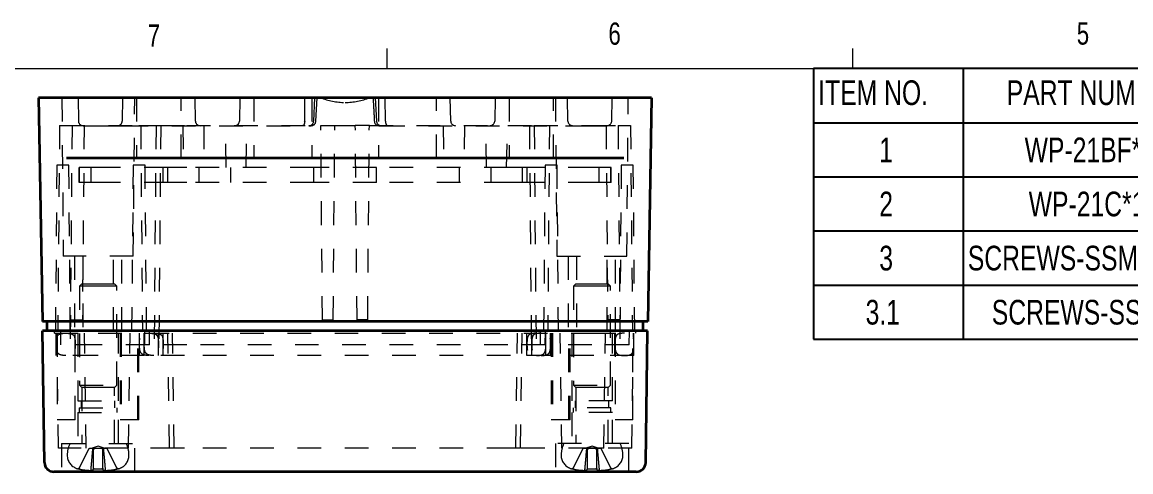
# Model space of a CAD drawing. Header units: inches. Extents: x 0.4 to 16.6, y 0.2 to 10.8.
# Drawn here: x 3.02 to 7.707, y 8.94 to 10.838 of the extents above; entities that cross this region are included whole.
import ezdxf

# ---------------------------------------------------------------- set-up
doc = ezdxf.new("R2010")
doc.units = ezdxf.units.IN
doc.header["$MEASUREMENT"] = 0
doc.linetypes.add('HIDDEN', pattern=[0.075, 0.05, -0.025])
doc.layers.add('SLD-0', color=7, linetype='Continuous')
doc.styles.add('SLDTEXTSTYLE1', font='TXT', dxfattribs={"width": 0.75})

# ---------------------------------------------------------------- blocks, each defined once
blk = doc.blocks.new('SW_TABLEANNOTATION_0')
at = {"layer": 'SLD-0', "color": 0}
for p, q in [((0, 0), (0, -1.1421)), ((10.0104, 0), (0, 0)), ((0.6325, 0), (0.6325, -0.2284)), ((0, -0.2284), (10.0104, -0.2284)), ((0.6325, -0.2284), (0.6325, -1.1421)), ((0, -0.4568), (10.0104, -0.4568)), ((0, -0.6852), (10.0104, -0.6852)), ((0, -0.9137), (10.0104, -0.9137)), ((0, -1.1421), (10.0104, -1.1421))]:
    blk.add_line(p, q, dxfattribs=at)
at = {"layer": 'SLD-0', "color": 0, "attachment_point": 1, "style": 'SLDTEXTSTYLE1'}
for s, insert, char_height in [('ITEM NO.', (0.0197, -0.0494), 0.10417), ('PART NUMBER', (0.8168, -0.0494), 0.104167), ('1', (0.2778, -0.2909), 0.1042), ('WP-21BF*15', (0.8924, -0.2909), 0.10417), ('2', (0.2778, -0.5193), 0.1042), ('WP-21C*15', (0.9095, -0.5193), 0.10417), ('3', (0.2778, -0.7477), 0.1042), ('SCREWS-SSM4-20-4', (0.6522, -0.7477), 0.104167), ('3.1', (0.2201, -0.9762), 0.10417), ('SCREWS-SSM4-20', (0.7535, -0.9762), 0.104167)]:
    blk.add_mtext(s, dxfattribs=dict(at, insert=insert, char_height=char_height))

msp = doc.modelspace()

# ---------------------------------------------------------------- linework, layer by layer
at = {"color": 7, "linetype": 'Continuous', "lineweight": 18}
for p, q in [((4.5635, 10.6421), (4.5635, 10.7269)), ((6.5323, 10.6421), (6.5323, 10.7269)), ((0.6263, 10.6421), (16.3763, 10.6421))]:
    msp.add_line(p, q, dxfattribs=at)
at = {"color": 7, "linetype": 'Continuous', "lineweight": 35}
for p, q in [((3.0893, 10.5195), (3.1058, 9.5745)), ((3.098, 10.5195), (3.0893, 10.5195)), ((3.2629, 10.5195), (3.098, 10.5195)), ((3.453, 10.5195), (3.2629, 10.5195)), ((5.3177, 10.5195), (3.453, 10.5195)), ((5.5079, 10.5195), (5.3177, 10.5195)), ((5.6728, 10.5195), (5.5079, 10.5195)), ((5.6814, 10.5195), (5.6649, 9.5745)), ((5.6814, 10.5195), (5.6728, 10.5195)), ((3.3232, 10.2635), (3.207, 10.2635)), ((3.453, 10.2635), (3.3232, 10.2635)), ((5.3177, 10.2635), (3.453, 10.2635)), ((5.4475, 10.2635), (5.3177, 10.2635)), ((5.5637, 10.2635), (5.4475, 10.2635)), ((3.3421, 9.5745), (3.1058, 9.5745)), ((3.1255, 9.5351), (3.1255, 9.5745)), ((5.4287, 9.5745), (3.3421, 9.5745)), ((5.6649, 9.5745), (5.4287, 9.5745)), ((5.6452, 9.5351), (5.6452, 9.5745)), ((3.1145, 8.9795), (3.1064, 9.5351)), ((3.3414, 9.5351), (3.1064, 9.5351)), ((5.4294, 9.5351), (3.3414, 9.5351)), ((5.6644, 9.5351), (5.4294, 9.5351)), ((5.6562, 8.9795), (5.6644, 9.5351)), ((3.3414, 8.9401), (3.1545, 8.9401)), ((5.4294, 8.9401), (3.3414, 8.9401)), ((5.6162, 8.9401), (5.4294, 8.9401))]:
    msp.add_line(p, q, dxfattribs=at)
at = {"color": 7, "linetype": 'HIDDEN', "lineweight": 18}
for p, q in [((3.1881, 10.5195), (3.1939, 9.8501)), ((3.2564, 10.5195), (3.2581, 10.4207)), ((3.4449, 10.5195), (3.4432, 10.4207)), ((3.4902, 9.8501), (3.4961, 10.5195)), ((3.504, 10.5195), (3.504, 10.2635)), ((3.692, 10.2635), (3.692, 10.5195)), ((3.7527, 10.4207), (3.751, 10.5195)), ((3.9405, 10.5195), (3.9388, 10.4207)), ((3.9995, 10.5195), (3.9995, 10.2635)), ((4.2147, 10.4207), (4.2155, 10.5195)), ((4.2447, 10.5195), (4.2447, 10.2635)), ((4.2527, 10.42), (4.2577, 10.5194)), ((4.262, 10.4199), (4.2674, 10.5194)), ((4.513, 10.5194), (4.5183, 10.42)), ((4.5261, 10.5195), (4.5261, 10.2635)), ((4.556, 10.4207), (4.5553, 10.5195)), ((4.7712, 10.2635), (4.7712, 10.5195)), ((4.832, 10.4207), (4.8302, 10.5195)), ((5.0197, 10.5195), (5.018, 10.4207)), ((5.0788, 10.5195), (5.0788, 10.2635)), ((5.2668, 10.2635), (5.2668, 10.5195)), ((5.2747, 10.5195), (5.2805, 9.8501)), ((5.3275, 10.4207), (5.3258, 10.5195)), ((5.5126, 10.4207), (5.5143, 10.5195)), ((5.5768, 9.8501), (5.5827, 10.5195)), ((4.2145, 10.4177), (4.2147, 10.4207)), ((3.1784, 10.4015), (3.1708, 9.5351)), ((3.1784, 10.4015), (3.1856, 10.4015)), ((3.1856, 10.4015), (3.5138, 10.4015)), ((3.2311, 10.4015), (3.223, 9.476)), ((3.2821, 10.4015), (3.2749, 9.582)), ((3.2778, 10.4013), (3.2784, 10.4013)), ((3.2784, 10.4013), (3.3596, 10.4013)), ((3.3596, 10.4013), (3.453, 10.4013)), ((3.453, 10.4013), (4.2327, 10.4013)), ((3.5138, 10.4015), (3.5213, 10.4015)), ((3.5213, 10.4015), (3.5288, 9.5351)), ((3.5213, 10.4015), (3.6061, 10.4015)), ((3.5861, 10.4015), (3.578, 9.476)), ((3.6061, 10.4015), (3.598, 9.476)), ((3.6061, 10.4015), (3.7171, 10.4015)), ((3.6992, 10.4015), (3.7023, 10.2243)), ((3.7171, 10.4015), (4.2827, 10.4015)), ((3.7889, 10.4015), (3.7873, 10.2243)), ((3.8823, 10.2243), (3.8808, 10.4015)), ((3.9673, 10.2243), (3.9704, 10.4015)), ((4.2327, 10.4013), (4.2419, 10.4013)), ((4.2899, 9.582), (4.2827, 10.4015)), ((4.2827, 10.4015), (4.342, 10.4015)), ((4.3349, 9.582), (4.342, 10.4015)), ((4.342, 10.4015), (4.4287, 10.4015)), ((4.4359, 9.582), (4.4287, 10.4015)), ((4.488, 10.4015), (4.4287, 10.4015)), ((4.4809, 9.582), (4.488, 10.4015)), ((4.488, 10.4015), (5.0737, 10.4015)), ((4.5288, 10.4013), (4.5381, 10.4013)), ((4.5381, 10.4013), (5.3177, 10.4013)), ((4.8003, 10.4015), (4.8034, 10.2243)), ((4.8899, 10.4015), (4.8884, 10.2243)), ((4.9834, 10.2243), (4.9818, 10.4015)), ((5.0684, 10.2243), (5.0715, 10.4015)), ((5.0737, 10.4015), (5.1847, 10.4015)), ((5.1647, 10.4015), (5.1728, 9.476)), ((5.1847, 10.4015), (5.1928, 9.476)), ((5.1847, 10.4015), (5.4287, 10.4015)), ((5.2495, 10.4015), (5.2419, 9.5351)), ((5.3177, 10.4013), (5.4111, 10.4013)), ((5.4111, 10.4013), (5.4923, 10.4013)), ((5.4287, 10.4015), (5.5397, 10.4015)), ((5.4887, 10.4015), (5.4958, 9.582)), ((5.4923, 10.4013), (5.4929, 10.4013)), ((5.5397, 10.4015), (5.5478, 9.476)), ((5.5397, 10.4015), (5.5847, 10.4015)), ((5.5847, 10.4015), (5.5923, 10.4015)), ((5.5923, 10.4015), (5.5999, 9.5351)), ((3.1669, 10.2351), (3.1608, 9.5351)), ((3.2177, 10.2351), (3.1669, 10.2351)), ((3.2238, 9.5351), (3.2177, 10.2351)), ((3.2608, 10.1618), (3.2608, 10.2243)), ((3.2621, 10.2243), (3.2608, 10.2243)), ((3.2621, 10.1618), (3.2621, 10.2243)), ((3.3421, 10.2243), (3.2621, 10.2243)), ((3.3118, 10.1618), (3.3118, 10.2243)), ((3.6358, 10.2243), (3.3421, 10.2243)), ((3.4892, 10.2351), (3.4831, 9.5351)), ((3.5146, 10.2351), (3.4892, 10.2351)), ((3.54, 10.2351), (3.5146, 10.2351)), ((3.5461, 9.5351), (3.54, 10.2351)), ((3.6158, 10.1618), (3.6158, 10.2243)), ((3.6358, 10.1618), (3.6358, 10.2243)), ((3.7171, 10.2243), (3.6358, 10.2243)), ((4.253, 10.2243), (3.7171, 10.2243)), ((3.7673, 10.2243), (3.7673, 10.1618)), ((3.9023, 10.1618), (3.9023, 10.2243)), ((4.253, 10.1618), (4.253, 10.2243)), ((4.5177, 10.2243), (4.253, 10.2243)), ((4.5177, 10.1618), (4.5177, 10.2243)), ((5.0737, 10.2243), (4.5177, 10.2243)), ((4.8684, 10.2243), (4.8684, 10.1618)), ((5.0034, 10.1618), (5.0034, 10.2243)), ((5.155, 10.2243), (5.0737, 10.2243)), ((5.135, 10.1618), (5.135, 10.2243)), ((5.155, 10.1618), (5.155, 10.2243)), ((5.4287, 10.2243), (5.155, 10.2243)), ((5.2308, 10.2351), (5.2247, 9.5351)), ((5.2816, 10.2351), (5.2308, 10.2351)), ((5.2877, 9.5351), (5.2816, 10.2351)), ((5.51, 10.2243), (5.4287, 10.2243)), ((5.459, 10.1618), (5.459, 10.2243)), ((5.5086, 10.1618), (5.5086, 10.2243)), ((5.51, 10.1618), (5.51, 10.2243)), ((5.553, 10.2351), (5.5469, 9.5351)), ((5.6038, 10.2351), (5.553, 10.2351)), ((5.6099, 9.5351), (5.6038, 10.2351)), ((3.2621, 10.1618), (3.2608, 10.1618)), ((3.3421, 10.1618), (3.2621, 10.1618)), ((3.6358, 10.1618), (3.3421, 10.1618)), ((3.7171, 10.1618), (3.6358, 10.1618)), ((4.253, 10.1618), (3.7171, 10.1618)), ((4.5177, 10.1618), (4.253, 10.1618)), ((5.0737, 10.1618), (4.5177, 10.1618)), ((5.155, 10.1618), (5.0737, 10.1618)), ((5.4287, 10.1618), (5.155, 10.1618)), ((5.51, 10.1618), (5.4287, 10.1618)), ((3.4902, 9.8501), (3.1939, 9.8501)), ((3.2421, 9.8501), (3.2421, 9.5351)), ((3.2421, 9.8501), (3.2421, 9.5351)), ((3.2771, 9.8501), (3.2771, 9.5351)), ((3.407, 9.5351), (3.407, 9.8501)), ((3.4421, 9.5351), (3.4421, 9.8501)), ((3.4421, 9.5351), (3.4421, 9.8501)), ((5.2805, 9.8501), (5.5768, 9.8501)), ((5.3287, 9.8501), (5.3287, 9.5351)), ((5.3287, 9.8501), (5.3287, 9.5351)), ((5.3637, 9.8501), (5.3637, 9.5351)), ((5.4936, 9.5351), (5.4936, 9.8501)), ((5.5287, 9.5351), (5.5287, 9.8501)), ((5.5287, 9.5351), (5.5287, 9.8501)), ((3.2725, 9.7333), (3.2626, 9.7235)), ((3.3414, 9.7235), (3.2626, 9.7235)), ((3.2626, 9.7235), (3.2626, 9.3061)), ((3.2725, 9.7333), (3.3414, 9.7333)), ((3.3414, 9.7333), (3.4103, 9.7333)), ((3.4201, 9.7235), (3.3414, 9.7235)), ((3.4201, 9.7235), (3.4103, 9.7333)), ((3.4201, 9.3061), (3.4201, 9.7235)), ((5.3605, 9.7333), (5.3506, 9.7235)), ((5.4294, 9.7235), (5.3506, 9.7235)), ((5.3506, 9.7235), (5.3506, 9.3061)), ((5.3605, 9.7333), (5.4294, 9.7333)), ((5.4294, 9.7333), (5.4983, 9.7333)), ((5.5081, 9.7235), (5.4294, 9.7235)), ((5.5081, 9.7235), (5.4983, 9.7333)), ((5.5081, 9.3061), (5.5081, 9.7235)), ((3.2239, 9.582), (3.2749, 9.582)), ((4.2899, 9.582), (4.3349, 9.582)), ((4.4809, 9.582), (4.4359, 9.582)), ((5.5468, 9.582), (5.4958, 9.582)), ((3.1564, 9.5251), (3.1564, 9.5351)), ((3.1564, 9.5251), (3.3414, 9.5251)), ((3.1644, 9.4311), (3.1644, 9.5251)), ((3.1735, 9.0401), (3.1664, 9.5251)), ((3.1689, 9.5251), (3.1689, 9.1601)), ((3.184, 9.476), (3.1835, 9.5351)), ((3.2439, 9.491), (3.2439, 9.5251)), ((3.2444, 9.4311), (3.2444, 9.5251)), ((3.2554, 9.5251), (3.2554, 9.2401)), ((3.2915, 9.0401), (3.2844, 9.5251)), ((3.3414, 9.5251), (5.4294, 9.5251)), ((3.4274, 9.2401), (3.4274, 9.5251)), ((3.4339, 9.5251), (3.4339, 9.1601)), ((3.4389, 9.5251), (3.4389, 9.1601)), ((3.4692, 9.0401), (3.4764, 9.5251)), ((3.5089, 9.1601), (3.5089, 9.5251)), ((3.5139, 9.1601), (3.5139, 9.5251)), ((3.5164, 9.4311), (3.5164, 9.5251)), ((3.5364, 9.4311), (3.5364, 9.5251)), ((3.539, 9.476), (3.5385, 9.5351)), ((3.559, 9.476), (3.5585, 9.5351)), ((3.5964, 9.4311), (3.5964, 9.5251)), ((3.6164, 9.4311), (3.6164, 9.5251)), ((3.6435, 9.0401), (3.6364, 9.5251)), ((3.6635, 9.0401), (3.6564, 9.5251)), ((5.1072, 9.0401), (5.1144, 9.5251)), ((5.1272, 9.0401), (5.1344, 9.5251)), ((5.1544, 9.4311), (5.1544, 9.5251)), ((5.1744, 9.4311), (5.1744, 9.5251)), ((5.2117, 9.476), (5.2122, 9.5351)), ((5.2317, 9.476), (5.2322, 9.5351)), ((5.2344, 9.4311), (5.2344, 9.5251)), ((5.2544, 9.4311), (5.2544, 9.5251)), ((5.2569, 9.5251), (5.2569, 9.1601)), ((5.2619, 9.5251), (5.2619, 9.1601)), ((5.3015, 9.0401), (5.2944, 9.5251)), ((5.3319, 9.1601), (5.3319, 9.5251)), ((5.3369, 9.1601), (5.3369, 9.5251)), ((5.3434, 9.5251), (5.3434, 9.2401)), ((5.4294, 9.5251), (5.6144, 9.5251)), ((5.4792, 9.0401), (5.4864, 9.5251)), ((5.5154, 9.2401), (5.5154, 9.5251)), ((5.5264, 9.4311), (5.5264, 9.5251)), ((5.5269, 9.5251), (5.5269, 9.1601)), ((5.5867, 9.476), (5.5872, 9.5351)), ((5.6019, 9.1601), (5.6019, 9.5251)), ((5.6041, 9.5066), (5.6044, 9.5251)), ((5.6064, 9.4311), (5.6064, 9.5251)), ((5.6144, 9.5251), (5.6144, 9.5351)), ((3.3421, 9.476), (3.184, 9.476)), ((3.559, 9.476), (3.3421, 9.476)), ((3.7171, 9.476), (3.559, 9.476)), ((5.0737, 9.476), (3.7171, 9.476)), ((5.2317, 9.476), (5.0737, 9.476)), ((5.4287, 9.476), (5.2317, 9.476)), ((5.5867, 9.476), (5.4287, 9.476)), ((3.3344, 9.4311), (3.1644, 9.4311)), ((3.2439, 9.1601), (3.2439, 9.4643)), ((3.3414, 9.4311), (3.3344, 9.4311)), ((3.5364, 9.4311), (3.3414, 9.4311)), ((3.7064, 9.4311), (3.5364, 9.4311)), ((5.0844, 9.4311), (3.7064, 9.4311)), ((5.2544, 9.4311), (5.0844, 9.4311)), ((5.4294, 9.4311), (5.2544, 9.4311)), ((5.4364, 9.4311), (5.4294, 9.4311)), ((5.6064, 9.4311), (5.4364, 9.4311)), ((5.5972, 9.0401), (5.6032, 9.4489)), ((3.2626, 9.3061), (3.4201, 9.3061)), ((3.2626, 9.3061), (3.2725, 9.2963)), ((3.3414, 9.2963), (3.2725, 9.2963)), ((3.2725, 9.2963), (3.2725, 9.0601)), ((3.4103, 9.2963), (3.3414, 9.2963)), ((3.4103, 9.2963), (3.4201, 9.3061)), ((3.4103, 9.0601), (3.4103, 9.2963)), ((5.3506, 9.3061), (5.5081, 9.3061)), ((5.3506, 9.3061), (5.3605, 9.2963)), ((5.4294, 9.2963), (5.3605, 9.2963)), ((5.3605, 9.2963), (5.3605, 9.0601)), ((5.4983, 9.2963), (5.4294, 9.2963)), ((5.4983, 9.2963), (5.5081, 9.3061)), ((5.4983, 9.0601), (5.4983, 9.2963)), ((3.2554, 9.2401), (3.4274, 9.2401)), ((3.2704, 9.2401), (3.2704, 9.2101)), ((3.4124, 9.2101), (3.4124, 9.2401)), ((5.5154, 9.2401), (5.3434, 9.2401)), ((5.3584, 9.2401), (5.3584, 9.2101)), ((5.5004, 9.2101), (5.5004, 9.2401)), ((3.2554, 9.1901), (3.4274, 9.1901)), ((3.2554, 9.1901), (3.2554, 9.0601)), ((3.2614, 9.2101), (3.4214, 9.2101)), ((3.2614, 9.2101), (3.2614, 9.1901)), ((3.4214, 9.1901), (3.4214, 9.2101)), ((3.4274, 9.0601), (3.4274, 9.1901)), ((5.5154, 9.1901), (5.3434, 9.1901)), ((5.3434, 9.1901), (5.3434, 9.0601)), ((5.5094, 9.2101), (5.3494, 9.2101)), ((5.3494, 9.2101), (5.3494, 9.1901)), ((5.5094, 9.1901), (5.5094, 9.2101)), ((5.5154, 9.0601), (5.5154, 9.1901)), ((3.2064, 9.1601), (3.1689, 9.1601)), ((3.2439, 9.1601), (3.2064, 9.1601)), ((3.5089, 9.1601), (3.4339, 9.1601)), ((3.5139, 9.1601), (3.5089, 9.1601)), ((5.3319, 9.1601), (5.2569, 9.1601)), ((5.3369, 9.1601), (5.3319, 9.1601)), ((5.6019, 9.1601), (5.5269, 9.1601)), ((3.1864, 9.0601), (3.4964, 9.0601)), ((3.1864, 9.0601), (3.1864, 8.9401)), ((3.3414, 9.0478), (3.3113, 9.038)), ((3.3714, 9.038), (3.3414, 9.0478)), ((3.4964, 8.9401), (3.4964, 9.0601)), ((5.5844, 9.0601), (5.2744, 9.0601)), ((5.2744, 9.0601), (5.2744, 8.9401)), ((5.4294, 9.0478), (5.3993, 9.038)), ((5.4594, 9.038), (5.4294, 9.0478)), ((5.5844, 8.9401), (5.5844, 9.0601)), ((3.4692, 9.0401), (3.1735, 9.0401)), ((3.3013, 9.0353), (3.2617, 8.9558)), ((3.3082, 9.038), (3.3057, 9.038)), ((3.3192, 9.038), (3.3082, 9.038)), ((3.3211, 9.038), (3.3192, 9.038)), ((3.3216, 9.038), (3.3211, 9.038)), ((3.3211, 9.038), (3.3211, 8.9559)), ((3.3611, 9.038), (3.3216, 9.038)), ((3.3616, 9.038), (3.3611, 9.038)), ((3.3616, 8.9559), (3.3616, 9.038)), ((3.3635, 9.038), (3.3616, 9.038)), ((3.3745, 9.038), (3.3635, 9.038)), ((3.377, 9.038), (3.3745, 9.038)), ((3.4211, 8.9558), (3.3815, 9.0353)), ((3.6635, 9.0401), (3.4692, 9.0401)), ((3.7064, 9.0401), (3.6635, 9.0401)), ((5.0844, 9.0401), (3.7064, 9.0401)), ((5.1272, 9.0401), (5.0844, 9.0401)), ((5.4294, 9.0401), (5.1272, 9.0401)), ((5.3893, 9.0353), (5.3497, 8.9558)), ((5.3962, 9.038), (5.3937, 9.038)), ((5.4072, 9.038), (5.3962, 9.038)), ((5.4091, 9.038), (5.4072, 9.038)), ((5.4096, 9.038), (5.4091, 9.038)), ((5.4091, 9.038), (5.4091, 8.9559)), ((5.4491, 9.038), (5.4096, 9.038)), ((5.4364, 9.0401), (5.4294, 9.0401)), ((5.4792, 9.0401), (5.4364, 9.0401)), ((5.4496, 9.038), (5.4491, 9.038)), ((5.4496, 8.9559), (5.4496, 9.038)), ((5.4515, 9.038), (5.4496, 9.038)), ((5.4625, 9.038), (5.4515, 9.038)), ((5.465, 9.038), (5.4625, 9.038)), ((5.5091, 8.9558), (5.4695, 9.0353)), ((5.5972, 9.0401), (5.4792, 9.0401)), ((3.2617, 8.9558), (3.2615, 8.9555)), ((3.4211, 8.9558), (3.4212, 8.9555)), ((5.3497, 8.9558), (5.3495, 8.9555)), ((3.3161, 8.9459), (3.3112, 8.9459)), ((3.3715, 8.9459), (3.3666, 8.9459)), ((5.4041, 8.9459), (5.3992, 8.9459)), ((5.4595, 8.9459), (5.4546, 8.9459))]:
    msp.add_line(p, q, dxfattribs=at)
at = {"color": 7, "linetype": 'HIDDEN', "lineweight": 18, "flags": 128}
for points in [[(3.3258, 8.9531), (3.3258, 8.9531), (3.3258, 8.9533)], [(5.4449, 8.9531), (5.4449, 8.9531), (5.4449, 8.9533)]]:
    msp.add_lwpolyline(points, dxfattribs=at)
at = {"color": 7, "linetype": 'HIDDEN', "lineweight": 18}
for centre, radius, start, end in [((4.3854, 10.7825), 0.283, 248.3306, 270), ((4.3854, 10.7825), 0.283, 270, 291.6694), ((3.2778, 10.421), 0.0197, 181, 270), ((3.4235, 10.421), 0.0197, 270, 359), ((3.7724, 10.421), 0.0197, 181, 270), ((3.9191, 10.421), 0.0197, 270, 359), ((4.2327, 10.421), 0.0197, 270, 357.1019), ((4.2419, 10.421), 0.0197, 270, 356.8663), ((4.5288, 10.421), 0.0197, 183.1337, 270), ((4.5381, 10.421), 0.0197, 182.8981, 270), ((4.8517, 10.421), 0.0197, 181, 270), ((4.9983, 10.421), 0.0197, 270, 359), ((5.3472, 10.421), 0.0197, 181, 270), ((5.4929, 10.421), 0.0197, 270, 359), ((3.3215, 9.0103), 0.1106, 153.285, 180), ((3.3612, 9.0103), 0.1106, 0, 26.715), ((5.4095, 9.0103), 0.1106, 153.285, 180), ((5.4492, 9.0103), 0.1106, 0, 26.715), ((3.2699, 9.0103), 0.0591, 180, 250.9738), ((3.3057, 9.033), 0.005, 90, 153.5035), ((3.377, 9.033), 0.005, 26.4965, 90), ((3.4128, 9.0103), 0.0591, 289.0262, 0), ((5.3579, 9.0103), 0.0591, 180, 250.9738), ((5.3937, 9.033), 0.005, 90, 153.5035), ((5.465, 9.033), 0.005, 26.4965, 90), ((5.5008, 9.0103), 0.0591, 289.0262, 0), ((3.302, 9.1034), 0.1575, 250.9738, 252.8388), ((3.257, 8.9577), 0.005, 252.8386, 333.5035), ((3.4257, 8.9577), 0.005, 206.4965, 287.1827), ((3.3807, 9.1034), 0.1575, 287.1728, 289.0262), ((5.39, 9.1034), 0.1575, 250.9738, 252.8388), ((5.345, 8.9577), 0.005, 252.8386, 333.5035), ((5.5137, 8.9577), 0.005, 206.4965, 287.1827), ((5.4687, 9.1034), 0.1575, 287.1728, 289.0262), ((3.3161, 8.9509), 0.005, 270, 0), ((3.3666, 8.9509), 0.005, 180, 270), ((5.4041, 8.9509), 0.005, 270, 0), ((5.4546, 8.9509), 0.005, 180, 270)]:
    msp.add_arc(centre, radius, start, end, dxfattribs=at)
at = {"color": 7, "linetype": 'Continuous', "lineweight": 35}
for centre, start, end in [((3.1545, 8.9801), 180.844, 270), ((5.6162, 8.9801), 270, 359.156)]:
    msp.add_arc(centre, 0.04, start, end, dxfattribs=at)
at = {"color": 7, "linetype": 'HIDDEN', "lineweight": 18}
for centre, major_axis, start_param, end_param in [((3.3261, 9.033), (-0.00487, 0.00487), 4.943614, 6.05196), ((3.3566, 9.033), (0.00487, 0.00487), 0.231225, 1.339571), ((5.4141, 9.033), (-0.00487, 0.00487), 4.943614, 6.05196), ((5.4446, 9.033), (0.00487, 0.00487), 0.231225, 1.339571)]:
    msp.add_ellipse(centre, major_axis=major_axis, ratio=0.235436, start_param=start_param, end_param=end_param, dxfattribs=at)
for points, knots in [([(4.5034, 10.5194), (4.5043, 10.5058), (4.5063, 10.4727), (4.508, 10.4395), (4.509, 10.4199)], [0, 0, 0, 0, 0.410676, 1, 1, 1, 1]), ([(4.2147, 10.4207), (4.2146, 10.4153), (4.2136, 10.4102), (4.2103, 10.4032), (4.2081, 10.4013), (4.2061, 10.4013)], [0, 0, 0, 0, 0.5, 0.5, 1, 1, 1, 1]), ([(4.556, 10.4207), (4.5561, 10.4153), (4.5572, 10.4102), (4.5604, 10.4032), (4.5626, 10.4013), (4.5647, 10.4013)], [0, 0, 0, 0, 0.5, 0.5, 1, 1, 1, 1]), ([(3.1666, 9.5066), (3.1669, 9.5077), (3.1675, 9.5108), (3.17, 9.5156), (3.1751, 9.5204), (3.1827, 9.5234), (3.1926, 9.5249), (3.2001, 9.525), (3.2044, 9.5251)], [0, 0, 0, 0, 0.07136, 0.203701, 0.347682, 0.51329, 0.725166, 1, 1, 1, 1]), ([(3.2044, 9.5251), (3.2086, 9.525), (3.2161, 9.5249), (3.2261, 9.5234), (3.2337, 9.5204), (3.2392, 9.5152), (3.2424, 9.5076), (3.2442, 9.495), (3.2445, 9.4795), (3.2442, 9.4632), (3.2424, 9.4505), (3.2384, 9.4413), (3.2322, 9.4358), (3.2247, 9.4328), (3.2152, 9.4313), (3.2082, 9.4312), (3.2044, 9.4311)], [0, 0, 0, 0, 0.0853296, 0.1511119, 0.2025295, 0.2472321, 0.3004481, 0.3661084, 0.5033867, 0.6113272, 0.6955268, 0.7616391, 0.8077488, 0.8590655, 0.921778, 1, 1, 1, 1]), ([(3.5564, 9.4311), (3.5525, 9.4312), (3.5455, 9.4313), (3.536, 9.4328), (3.5286, 9.4358), (3.5224, 9.4413), (3.5183, 9.4505), (3.5166, 9.4632), (3.5163, 9.481), (3.5164, 9.4971), (3.5191, 9.5096), (3.522, 9.5157), (3.5271, 9.5204), (3.5347, 9.5234), (3.5446, 9.5249), (3.5521, 9.525), (3.5564, 9.5251)], [0, 0, 0, 0, 0.0782185, 0.1409282, 0.1922426, 0.2383502, 0.3044596, 0.3886554, 0.4965911, 0.6638352, 0.7116919, 0.7527789, 0.7974796, 0.8488949, 0.9146742, 1, 1, 1, 1]), ([(3.5764, 9.4311), (3.5725, 9.4312), (3.5655, 9.4313), (3.556, 9.4328), (3.5486, 9.4358), (3.5424, 9.4413), (3.5383, 9.4505), (3.5366, 9.4632), (3.5363, 9.481), (3.5364, 9.4971), (3.5391, 9.5096), (3.542, 9.5157), (3.5471, 9.5204), (3.5547, 9.5234), (3.5646, 9.5249), (3.5721, 9.525), (3.5764, 9.5251)], [0, 0, 0, 0, 0.078219, 0.140928, 0.192243, 0.23835, 0.30446, 0.388655, 0.496591, 0.663835, 0.711692, 0.752779, 0.79748, 0.848895, 0.914674, 1, 1, 1, 1]), ([(3.5564, 9.5251), (3.5606, 9.525), (3.5681, 9.5249), (3.5781, 9.5234), (3.5857, 9.5204), (3.5912, 9.5152), (3.5944, 9.5076), (3.5962, 9.495), (3.5965, 9.4795), (3.5962, 9.4632), (3.5944, 9.4505), (3.5904, 9.4413), (3.5842, 9.4358), (3.5767, 9.4328), (3.5672, 9.4313), (3.5602, 9.4312), (3.5564, 9.4311)], [0, 0, 0, 0, 0.08533, 0.151112, 0.202529, 0.247232, 0.300448, 0.366108, 0.503387, 0.611327, 0.695527, 0.761639, 0.807749, 0.859066, 0.921778, 1, 1, 1, 1]), ([(3.5764, 9.5251), (3.5806, 9.525), (3.5881, 9.5249), (3.5981, 9.5234), (3.6057, 9.5204), (3.6112, 9.5152), (3.6144, 9.5076), (3.6162, 9.495), (3.6165, 9.4795), (3.6162, 9.4632), (3.6144, 9.4505), (3.6104, 9.4413), (3.6042, 9.4358), (3.5967, 9.4328), (3.5872, 9.4313), (3.5802, 9.4312), (3.5764, 9.4311)], [0, 0, 0, 0, 0.08533, 0.151112, 0.202529, 0.247232, 0.300448, 0.366108, 0.503387, 0.611327, 0.695527, 0.761639, 0.807749, 0.859066, 0.921778, 1, 1, 1, 1]), ([(5.1944, 9.5251), (5.1901, 9.525), (5.1826, 9.5249), (5.1727, 9.5234), (5.1651, 9.5204), (5.1595, 9.5152), (5.1563, 9.5076), (5.1545, 9.495), (5.1542, 9.4795), (5.1546, 9.4632), (5.1563, 9.4505), (5.1604, 9.4413), (5.1666, 9.4358), (5.174, 9.4328), (5.1835, 9.4313), (5.1905, 9.4312), (5.1944, 9.4311)], [0, 0, 0, 0, 0.08533, 0.151112, 0.202529, 0.247232, 0.300448, 0.366108, 0.503387, 0.611327, 0.695527, 0.761639, 0.807749, 0.859066, 0.921778, 1, 1, 1, 1]), ([(5.2144, 9.5251), (5.2101, 9.525), (5.2026, 9.5249), (5.1927, 9.5234), (5.1851, 9.5204), (5.1795, 9.5152), (5.1763, 9.5076), (5.1745, 9.495), (5.1742, 9.4795), (5.1746, 9.4632), (5.1763, 9.4505), (5.1804, 9.4413), (5.1866, 9.4358), (5.194, 9.4328), (5.2035, 9.4313), (5.2105, 9.4312), (5.2144, 9.4311)], [0, 0, 0, 0, 0.08533, 0.151112, 0.202529, 0.247232, 0.300448, 0.366108, 0.503387, 0.611327, 0.695527, 0.761639, 0.807749, 0.859066, 0.921778, 1, 1, 1, 1]), ([(5.1944, 9.4311), (5.1982, 9.4312), (5.2052, 9.4313), (5.2147, 9.4328), (5.2222, 9.4358), (5.2284, 9.4413), (5.2324, 9.4505), (5.2342, 9.4632), (5.2345, 9.481), (5.2344, 9.4971), (5.2317, 9.5096), (5.2288, 9.5157), (5.2237, 9.5204), (5.2161, 9.5234), (5.2061, 9.5249), (5.1986, 9.525), (5.1944, 9.5251)], [0, 0, 0, 0, 0.078219, 0.140928, 0.192243, 0.23835, 0.30446, 0.388655, 0.496591, 0.663835, 0.711692, 0.752779, 0.79748, 0.848895, 0.914674, 1, 1, 1, 1]), ([(5.2144, 9.4311), (5.2182, 9.4312), (5.2252, 9.4313), (5.2347, 9.4328), (5.2422, 9.4358), (5.2484, 9.4413), (5.2524, 9.4505), (5.2542, 9.4632), (5.2545, 9.481), (5.2544, 9.4971), (5.2517, 9.5096), (5.2488, 9.5157), (5.2437, 9.5204), (5.2361, 9.5234), (5.2261, 9.5249), (5.2186, 9.525), (5.2144, 9.5251)], [0, 0, 0, 0, 0.078219, 0.140928, 0.192243, 0.23835, 0.30446, 0.388655, 0.496591, 0.663835, 0.711692, 0.752779, 0.79748, 0.848895, 0.914674, 1, 1, 1, 1]), ([(5.5664, 9.5251), (5.5621, 9.525), (5.5546, 9.5249), (5.5447, 9.5234), (5.5371, 9.5204), (5.5315, 9.5152), (5.5284, 9.5076), (5.527, 9.4992), (5.5269, 9.4935), (5.5269, 9.491)], [0, 0, 0, 0, 0.204837, 0.362749, 0.486179, 0.593489, 0.721236, 0.878856, 1, 1, 1, 1]), ([(5.5664, 9.4311), (5.5702, 9.4312), (5.5772, 9.4313), (5.5867, 9.4328), (5.5942, 9.4358), (5.6004, 9.4413), (5.6044, 9.4505), (5.6062, 9.4632), (5.6065, 9.481), (5.6064, 9.4971), (5.6037, 9.5096), (5.6008, 9.5157), (5.5957, 9.5204), (5.5881, 9.5234), (5.5781, 9.5249), (5.5706, 9.525), (5.5664, 9.5251)], [0, 0, 0, 0, 0.078219, 0.140928, 0.192243, 0.23835, 0.30446, 0.388655, 0.496591, 0.663835, 0.711692, 0.752779, 0.79748, 0.848895, 0.914674, 1, 1, 1, 1]), ([(3.2044, 9.4311), (3.2005, 9.4312), (3.1935, 9.4313), (3.184, 9.4328), (3.1766, 9.4358), (3.1705, 9.4411), (3.1686, 9.4461), (3.1675, 9.4489)], [0, 0, 0, 0, 0.262066, 0.472171, 0.644096, 0.798577, 1, 1, 1, 1]), ([(5.5269, 9.4643), (5.5269, 9.4636), (5.527, 9.4586), (5.5284, 9.4505), (5.5323, 9.4413), (5.5386, 9.4358), (5.546, 9.4328), (5.5555, 9.4313), (5.5625, 9.4312), (5.5664, 9.4311)], [0, 0, 0, 0, 0.038466, 0.246767, 0.410322, 0.524392, 0.651344, 0.806487, 1, 1, 1, 1]), ([(3.3115, 8.9509), (3.3133, 8.9719), (3.3158, 9.0009), (3.3185, 9.03), (3.3192, 9.038)], [0, 0, 0, 0, 0.721787, 1, 1, 1, 1]), ([(3.3635, 9.038), (3.3652, 9.0194), (3.3679, 8.9904), (3.3704, 8.9613), (3.3712, 8.9509)], [0, 0, 0, 0, 0.641437, 1, 1, 1, 1]), ([(5.3995, 8.9509), (5.4013, 8.9719), (5.4038, 9.0009), (5.4065, 9.03), (5.4072, 9.038)], [0, 0, 0, 0, 0.721787, 1, 1, 1, 1]), ([(5.4515, 9.038), (5.4532, 9.0194), (5.4559, 8.9904), (5.4584, 8.9613), (5.4592, 8.9509)], [0, 0, 0, 0, 0.641437, 1, 1, 1, 1]), ([(3.2607, 8.9545), (3.2604, 8.9542), (3.2598, 8.9537), (3.2587, 8.9533), (3.258, 8.9531), (3.2575, 8.9531), (3.2572, 8.9531), (3.2572, 8.9531), (3.2573, 8.9531), (3.2579, 8.953), (3.2592, 8.9528), (3.2615, 8.9522), (3.264, 8.9516), (3.2656, 8.9512), (3.2661, 8.9511)], [0, 0, 0, 0, 0.07262, 0.135671, 0.186078, 0.222095, 0.252729, 0.289115, 0.342142, 0.423985, 0.551724, 0.722914, 0.921695, 1, 1, 1, 1]), ([(3.2616, 8.9558), (3.2614, 8.9553), (3.2611, 8.9548), (3.2607, 8.9545), (3.2607, 8.9545)], [0, 0, 0, 0, 0.974558, 1, 1, 1, 1]), ([(3.321, 8.9558), (3.321, 8.9556), (3.3211, 8.9548), (3.3205, 8.9537), (3.3198, 8.9528), (3.3193, 8.9525), (3.3192, 8.9525), (3.3196, 8.9526), (3.3204, 8.9528), (3.322, 8.953), (3.3239, 8.9532), (3.3253, 8.9531), (3.3258, 8.953)], [0, 0, 0, 0, 0.0479961, 0.1705963, 0.2688541, 0.3500404, 0.4210351, 0.4993511, 0.6068752, 0.7362393, 0.8968811, 1, 1, 1, 1]), ([(3.3211, 8.9559), (3.3211, 8.9556), (3.3211, 8.9521), (3.3211, 8.9515), (3.3211, 8.9509)], [0, 0, 0, 0, 0.104555, 1, 1, 1, 1]), ([(3.3569, 8.953), (3.3573, 8.9531), (3.3586, 8.9532), (3.3606, 8.9531), (3.3624, 8.9528), (3.3633, 8.9526), (3.3635, 8.9525), (3.3633, 8.9526), (3.3627, 8.9531), (3.362, 8.9541), (3.3615, 8.9553), (3.3617, 8.9559), (3.3617, 8.9559)], [0, 0, 0, 0, 0.076345, 0.252246, 0.399432, 0.513683, 0.601906, 0.676294, 0.754635, 0.860305, 0.990896, 1, 1, 1, 1]), ([(3.3616, 8.9509), (3.3616, 8.9515), (3.3616, 8.9521), (3.3616, 8.9556), (3.3616, 8.9559)], [0, 0, 0, 0, 0.895445, 1, 1, 1, 1]), ([(3.3634, 8.9525), (3.3634, 8.9525), (3.3634, 8.9525), (3.3629, 8.9528), (3.3622, 8.9537), (3.3616, 8.9549), (3.3617, 8.9557), (3.3617, 8.9559)], [0, 0, 0, 0, 0.1195586, 0.3130959, 0.5762041, 0.8874417, 1, 1, 1, 1]), ([(3.4166, 8.9511), (3.4171, 8.9512), (3.4188, 8.9516), (3.4215, 8.9523), (3.424, 8.9528), (3.4252, 8.9531), (3.4256, 8.9531), (3.4255, 8.9531), (3.4252, 8.9531), (3.4245, 8.9532), (3.4234, 8.9535), (3.4222, 8.9543), (3.4213, 8.9552), (3.4211, 8.9558), (3.4211, 8.9558)], [0, 0, 0, 0, 0.075225, 0.271592, 0.439929, 0.566981, 0.638154, 0.68654, 0.718636, 0.755094, 0.822703, 0.901533, 0.99086, 1, 1, 1, 1]), ([(5.3487, 8.9545), (5.3484, 8.9542), (5.3478, 8.9537), (5.3467, 8.9533), (5.346, 8.9531), (5.3455, 8.9531), (5.3452, 8.9531), (5.3452, 8.9531), (5.3453, 8.9531), (5.3459, 8.953), (5.3472, 8.9528), (5.3495, 8.9522), (5.352, 8.9516), (5.3536, 8.9512), (5.3541, 8.9511)], [0, 0, 0, 0, 0.0726203, 0.1356715, 0.1860783, 0.222095, 0.2527286, 0.2891151, 0.3421418, 0.4239847, 0.5517239, 0.7229144, 0.9216953, 1, 1, 1, 1]), ([(5.3496, 8.9558), (5.3494, 8.9553), (5.3491, 8.9548), (5.3487, 8.9545), (5.3487, 8.9545)], [0, 0, 0, 0, 0.974558, 1, 1, 1, 1]), ([(5.409, 8.9558), (5.409, 8.9556), (5.4091, 8.9548), (5.4085, 8.9537), (5.4078, 8.9528), (5.4073, 8.9525), (5.4072, 8.9525), (5.4076, 8.9526), (5.4084, 8.9528), (5.41, 8.953), (5.4119, 8.9532), (5.4133, 8.9531), (5.4138, 8.953)], [0, 0, 0, 0, 0.0479961, 0.1705963, 0.2688541, 0.3500404, 0.4210351, 0.4993511, 0.6068752, 0.7362393, 0.8968811, 1, 1, 1, 1]), ([(5.4091, 8.9559), (5.4091, 8.9556), (5.4091, 8.9521), (5.4091, 8.9515), (5.4091, 8.9509)], [0, 0, 0, 0, 0.104555, 1, 1, 1, 1]), ([(5.4449, 8.953), (5.4453, 8.9531), (5.4466, 8.9532), (5.4486, 8.9531), (5.4504, 8.9528), (5.4513, 8.9526), (5.4515, 8.9525), (5.4513, 8.9526), (5.4507, 8.9531), (5.45, 8.9541), (5.4495, 8.9553), (5.4497, 8.9559), (5.4497, 8.9559)], [0, 0, 0, 0, 0.076345, 0.252246, 0.399432, 0.513683, 0.601906, 0.676294, 0.754635, 0.860305, 0.990896, 1, 1, 1, 1]), ([(5.4496, 8.9509), (5.4496, 8.9515), (5.4496, 8.9521), (5.4496, 8.9556), (5.4496, 8.9559)], [0, 0, 0, 0, 0.895445, 1, 1, 1, 1]), ([(5.4514, 8.9525), (5.4514, 8.9525), (5.4514, 8.9525), (5.4509, 8.9528), (5.4502, 8.9537), (5.4496, 8.9549), (5.4497, 8.9557), (5.4497, 8.9559)], [0, 0, 0, 0, 0.1195586, 0.3130959, 0.5762041, 0.8874417, 1, 1, 1, 1]), ([(5.5046, 8.9511), (5.5051, 8.9512), (5.5068, 8.9516), (5.5095, 8.9523), (5.512, 8.9528), (5.5132, 8.9531), (5.5136, 8.9531), (5.5135, 8.9531), (5.5132, 8.9531), (5.5125, 8.9532), (5.5114, 8.9535), (5.5102, 8.9543), (5.5093, 8.9552), (5.5091, 8.9558), (5.5091, 8.9558)], [0, 0, 0, 0, 0.075225, 0.271592, 0.439929, 0.566981, 0.638154, 0.68654, 0.718636, 0.755094, 0.822703, 0.901533, 0.99086, 1, 1, 1, 1]), ([(3.2661, 8.9511), (3.2676, 8.9507), (3.2824, 8.9472), (3.2976, 8.9465), (3.3112, 8.9459)], [0, 0, 0, 0, 0.104903, 1, 1, 1, 1]), ([(3.3151, 8.9459), (3.3145, 8.946), (3.3135, 8.9461), (3.3124, 8.947), (3.3117, 8.9482), (3.3114, 8.9496), (3.3115, 8.9505), (3.3115, 8.9509)], [0, 0, 0, 0, 0.284639, 0.502156, 0.683938, 0.866579, 1, 1, 1, 1]), ([(3.3712, 8.9509), (3.3713, 8.9504), (3.3713, 8.9495), (3.371, 8.9482), (3.3704, 8.9471), (3.3695, 8.9462), (3.3685, 8.9459), (3.3678, 8.9459), (3.3676, 8.9459)], [0, 0, 0, 0, 0.158671, 0.317217, 0.479382, 0.661765, 0.936687, 1, 1, 1, 1]), ([(3.3715, 8.9459), (3.3852, 8.9465), (3.4004, 8.9472), (3.4151, 8.9507), (3.4166, 8.9511)], [0, 0, 0, 0, 0.895097, 1, 1, 1, 1]), ([(5.3541, 8.9511), (5.3556, 8.9507), (5.3704, 8.9472), (5.3856, 8.9465), (5.3992, 8.9459)], [0, 0, 0, 0, 0.104903, 1, 1, 1, 1]), ([(5.4031, 8.9459), (5.4025, 8.946), (5.4015, 8.9461), (5.4004, 8.947), (5.3997, 8.9482), (5.3994, 8.9496), (5.3995, 8.9505), (5.3995, 8.9509)], [0, 0, 0, 0, 0.284639, 0.502156, 0.683938, 0.866579, 1, 1, 1, 1]), ([(5.4592, 8.9509), (5.4593, 8.9504), (5.4593, 8.9495), (5.459, 8.9482), (5.4584, 8.9471), (5.4575, 8.9462), (5.4565, 8.9459), (5.4558, 8.9459), (5.4556, 8.9459)], [0, 0, 0, 0, 0.158671, 0.317217, 0.479382, 0.661765, 0.936687, 1, 1, 1, 1]), ([(5.4595, 8.9459), (5.4732, 8.9465), (5.4884, 8.9472), (5.5031, 8.9507), (5.5046, 8.9511)], [0, 0, 0, 0, 0.895097, 1, 1, 1, 1])]:
    msp.add_open_spline(points, degree=3, knots=knots, dxfattribs=at)
for points in [[(3.3258, 8.9533), (3.331, 8.9531), (3.3414, 8.9527), (3.3517, 8.9531), (3.3569, 8.9533)], [(5.4138, 8.9533), (5.419, 8.9531), (5.4294, 8.9527), (5.4397, 8.9531), (5.4449, 8.9533)]]:
    msp.add_open_spline(points, degree=3, dxfattribs=at)

# ---------------------------------------------------------------- block references
at = {"layer": 'SLD-0'}
msp.add_blockref('SW_TABLEANNOTATION_0', (6.3659, 10.6421), dxfattribs=at)

# ---------------------------------------------------------------- texts
at = {"color": 7, "linetype": 'Continuous', "lineweight": 0, "char_height": 0.0937, "attachment_point": 1, "style": 'SLDTEXTSTYLE1'}
for s, insert in [('7', (3.551, 10.8287)), ('6', (5.4987, 10.8367)), ('5', (7.4787, 10.8373))]:
    msp.add_mtext(s, dxfattribs=dict(at, insert=insert))

doc.saveas('drawing.dxf')
